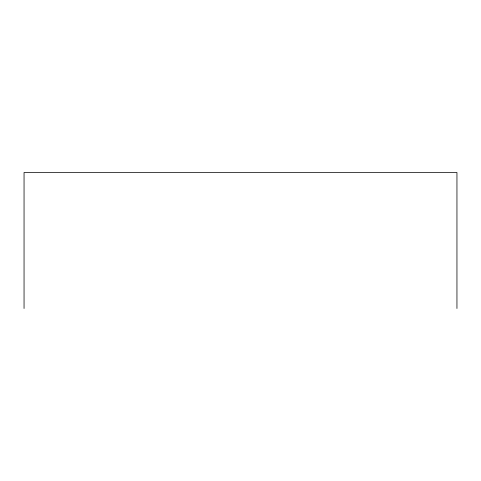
<?xml version="1.0" encoding="UTF-8"?>
<svg xmlns="http://www.w3.org/2000/svg" width="481" height="481" viewBox="0 0 481 481"><rect width="100%" height="100%" fill="white"/><g stroke="black" fill="none" stroke-linecap="round" stroke-linejoin="round"><path stroke-width="0.72" d="M456.95 308.495L456.95 172.505L24.05 172.505L24.05 308.495"/></g></svg>
